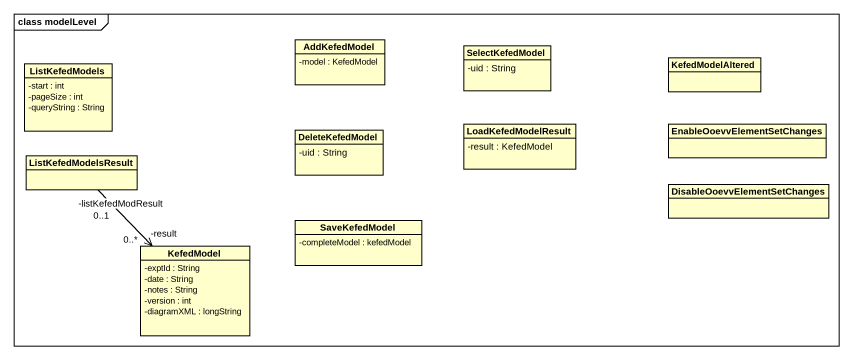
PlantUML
@startuml
mainframe class modelLevel
hide circle
hide empty members
skinparam classAttributeIconSize 0
class AddKefedModel {
  -model : KefedModel
}
class SelectKefedModel {
  -uid : String
}
class KefedModelAltered
class ListKefedModels {
  -start : int
  -pageSize : int
  -queryString : String
}
class DeleteKefedModel {
  -uid : String
}
class LoadKefedModelResult {
  -result : KefedModel
}
class EnableOoevvElementSetChanges
class ListKefedModelsResult
class "DisableOoevvElementSetChanges" as DisableOoevvElementSetChange
class KefedModel {
  -exptId : String
  -date : String
  -notes : String
  -version : int
  -diagramXML : longString
}
class SaveKefedModel {
  -completeModel : kefedModel
}
ListKefedModelsResult "-listKefedModResult\n0..1" --> "-result\n0..*" KefedModel
@enduml
